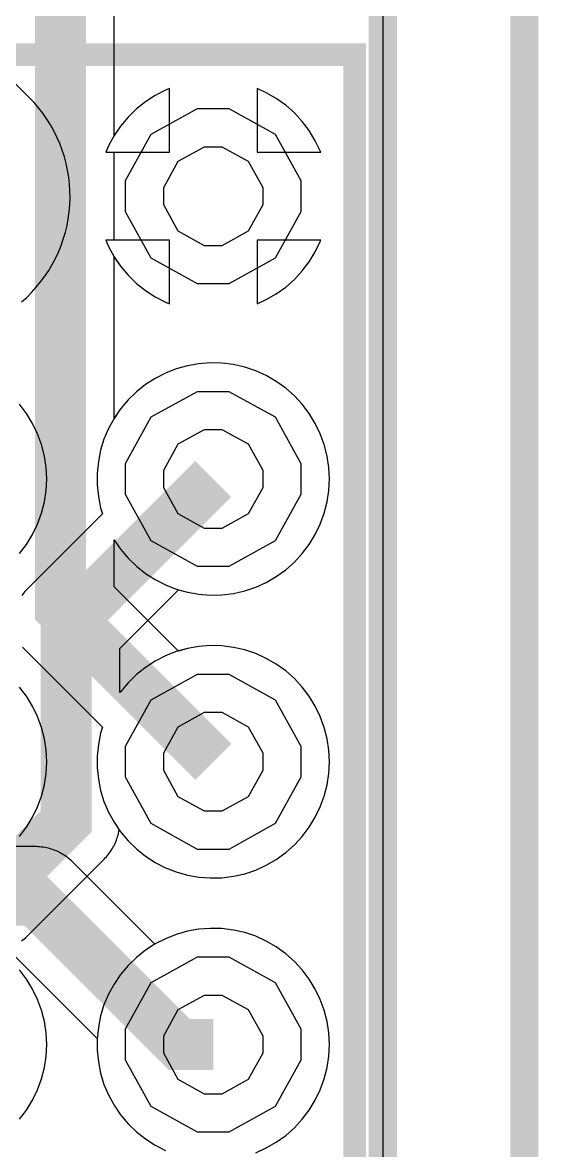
# Model space of a CAD drawing. Extents: x 0 to 5, y 0 to 2.5.
# Drawn here: x 4.2943 to 4.4844, y 0.8048 to 1.2202 of the extents above; entities that cross this region are included whole.
import ezdxf

# ---------------------------------------------------------------- set-up
doc = ezdxf.new("R2010")
doc.units = 0
doc.layers.get('0').update_dxf_attribs({"linetype": 'CONTINUOUS'})

msp = doc.modelspace()

# ---------------------------------------------------------------- linework, layer by layer
at = {"color": 5, "const_width": 0.010417}
msp.add_lwpolyline([(0.520833, 1.97917), (4.47917, 1.97917), (4.47917, 0.520833), (0.520833, 0.520833), (0.520833, 1.97917)], close=True, dxfattribs=at)
at = {"color": 1, "const_width": 0.010417}
msp.add_lwpolyline([(0.520833, 1.97917), (4.47917, 1.97917), (4.47917, 0.520833), (0.520833, 0.520833), (0.520833, 1.97917)], close=True, dxfattribs=at)
at = {"color": 6, "const_width": 0.010417}
msp.add_lwpolyline([(0.625, 1.875), (4.42708, 1.875), (4.42708, 0.574978), (0.625, 0.574978), (0.625, 1.875)], close=True, dxfattribs=at)
at = {"color": 5}
for points in [[(0.625, 0.574978), (0.625, 1.875), (4.42708, 1.875), (4.42708, 0.574978), (0.625, 0.574978)], [(4.38075, 1.17242), (4.40419, 1.17242), (4.40403, 1.17291), (4.40218, 1.1767), (4.39996, 1.18039), (4.39735, 1.18376), (4.39447, 1.1869), (4.39128, 1.18973), (4.38781, 1.19222), (4.38411, 1.19434), (4.38075, 1.19586), (4.38075, 1.17242)], [(4.38075, 1.11664), (4.38411, 1.11816), (4.38781, 1.12028), (4.39128, 1.12277), (4.39447, 1.1256), (4.39735, 1.12874), (4.39996, 1.13211), (4.40218, 1.1358), (4.40403, 1.13959), (4.40419, 1.14008), (4.38075, 1.14008), (4.38075, 1.11664)]]:
    msp.add_lwpolyline(points, close=True, dxfattribs=at)
at = {"color": 1}
for points in [[(0.625, 0.574978), (0.625, 1.875), (4.42708, 1.875), (4.42708, 0.574978), (0.625, 0.574978)], [(4.32497, 1.17242), (4.34842, 1.17242), (4.34842, 1.19586), (4.34694, 1.19526), (4.34315, 1.19331), (4.33957, 1.19103), (4.33626, 1.18837), (4.33322, 1.18538), (4.33046, 1.18207), (4.32807, 1.17855), (4.32601, 1.1748), (4.32497, 1.17242)], [(4.38075, 1.17242), (4.40419, 1.17242), (4.40403, 1.17291), (4.40218, 1.1767), (4.39996, 1.18039), (4.39735, 1.18376), (4.39447, 1.1869), (4.39128, 1.18973), (4.38781, 1.19222), (4.38411, 1.19434), (4.38075, 1.19586), (4.38075, 1.17242)], [(4.34842, 1.11664), (4.34842, 1.14008), (4.32497, 1.14008), (4.32601, 1.1377), (4.32807, 1.13395), (4.33046, 1.13043), (4.33322, 1.12712), (4.33626, 1.12413), (4.33957, 1.12147), (4.34315, 1.11919), (4.34694, 1.11724), (4.34842, 1.11664)], [(4.38075, 1.11664), (4.38411, 1.11816), (4.38781, 1.12028), (4.39128, 1.12277), (4.39447, 1.1256), (4.39735, 1.12874), (4.39996, 1.13211), (4.40218, 1.1358), (4.40403, 1.13959), (4.40419, 1.14008), (4.38075, 1.14008), (4.38075, 1.11664)]]:
    msp.add_lwpolyline(points, close=True, dxfattribs=at)
at = {"color": 5, "const_width": 0.01875}
for points in [[(4.00206, 1.73122), (4.00206, 1.77919), (4.04167, 1.81874), (4.23335, 1.81874), (4.30832, 1.74376), (4.30832, 1.00418), (4.36458, 0.947917)], [(4.36458, 0.84375), (4.35211, 0.84375), (4.29893, 0.896864), (4.23753, 0.896864), (4.20731, 0.927083), (4.20731, 1.22499), (4.27289, 1.29064), (4.27289, 1.68229), (4.21039, 1.74479)]]:
    msp.add_lwpolyline(points, dxfattribs=at)
at = {"color": 1}
for points, const_width in [([(4.23893, 1.33241), (4.21875, 1.33241), (4.21875, 1.19792), (4.26042, 1.15625)], 0.082021), ([(3.95833, 0.880425), (3.96024, 0.880425), (4.01247, 0.828125), (4.1594, 0.828125), (4.22917, 0.897894), (4.28228, 0.897894), (4.31044, 0.926053), (4.31044, 0.997939), (4.36458, 1.05208)], 0.01875)]:
    msp.add_lwpolyline(points, dxfattribs=dict(at, const_width=const_width))
at = {"color": 5}
for points in [[(4.29432, 0.990181), (4.32379, 0.960721), (4.32308, 0.958496), (4.32226, 0.954318), (4.32183, 0.950032), (4.32183, 0.945801), (4.32226, 0.941515), (4.32308, 0.937337), (4.32433, 0.933268), (4.32601, 0.929363), (4.32807, 0.925618), (4.33046, 0.922092), (4.33322, 0.918782), (4.33626, 0.915799), (4.33957, 0.91314), (4.34315, 0.910861), (4.34694, 0.908908), (4.35097, 0.907335), (4.35504, 0.906196), (4.35926, 0.905436), (4.3635, 0.905111), (4.36778, 0.905219), (4.37201, 0.905761), (4.37619, 0.906685), (4.38021, 0.90804), (4.38411, 0.909831), (4.38781, 0.911947), (4.39128, 0.914442), (4.39447, 0.917264), (4.39735, 0.92041), (4.39996, 0.923774), (4.40218, 0.927462), (4.40403, 0.931261), (4.40549, 0.935275), (4.40653, 0.939453), (4.40717, 0.943631), (4.40739, 0.947917), (4.40717, 0.952203), (4.40653, 0.956381), (4.40549, 0.960558), (4.40403, 0.964572), (4.40218, 0.968371), (4.39996, 0.97206), (4.39735, 0.975424), (4.39447, 0.978569), (4.39128, 0.981392), (4.38781, 0.983886), (4.38411, 0.986003), (4.38021, 0.987793), (4.37619, 0.98915), (4.37201, 0.990072), (4.36778, 0.990614), (4.3635, 0.990722), (4.35926, 0.990397), (4.35504, 0.989637), (4.35178, 0.988715), (4.32813, 1.01237), (4.32813, 1.02968), (4.33046, 1.02626), (4.33322, 1.02295), (4.33626, 1.01997), (4.33957, 1.01731), (4.34315, 1.01503), (4.34694, 1.01307), (4.35097, 1.0115), (4.35504, 1.01036), (4.35926, 1.0096), (4.3635, 1.00928), (4.36778, 1.00939), (4.37201, 1.00993), (4.37619, 1.01085), (4.38021, 1.01221), (4.38411, 1.014), (4.38781, 1.01611), (4.39128, 1.01861), (4.39447, 1.02143), (4.39735, 1.02458), (4.39996, 1.02794), (4.40218, 1.03163), (4.40403, 1.03543), (4.40549, 1.03944), (4.40653, 1.04362), (4.40717, 1.0478), (4.40739, 1.05208), (4.40717, 1.05637), (4.40653, 1.06055), (4.40549, 1.06473), (4.40403, 1.06874), (4.40218, 1.07254), (4.39996, 1.07623), (4.39735, 1.07959), (4.39447, 1.08274), (4.39128, 1.08556), (4.38781, 1.08805), (4.38411, 1.09017), (4.38021, 1.09196), (4.37619, 1.09332), (4.37201, 1.09424), (4.36778, 1.09478), (4.3635, 1.09489), (4.35926, 1.09456), (4.35504, 1.0938), (4.35097, 1.09267), (4.34694, 1.09109), (4.34315, 1.08914), (4.33957, 1.08686), (4.33626, 1.0842), (4.33322, 1.08122), (4.33046, 1.07791), (4.32813, 1.07449), (4.32813, 1.13384), (4.33046, 1.13043), (4.33322, 1.12712), (4.33626, 1.12413), (4.33957, 1.12147), (4.34315, 1.11919), (4.34694, 1.11724), (4.34842, 1.11664), (4.34842, 1.14008), (4.32813, 1.14008), (4.32813, 1.17242), (4.34842, 1.17242), (4.34842, 1.19586), (4.34694, 1.19526), (4.34315, 1.19331), (4.33957, 1.19103), (4.33626, 1.18837), (4.33322, 1.18538), (4.33046, 1.18207), (4.32813, 1.17866), (4.32813, 1.34152)], [(4.29318, 0.92041), (4.29579, 0.923774), (4.29801, 0.927462), (4.29986, 0.931261), (4.30132, 0.935275), (4.30236, 0.939453), (4.303, 0.943631), (4.30322, 0.947917), (4.303, 0.952203), (4.30236, 0.956381), (4.30132, 0.960558), (4.29986, 0.964572), (4.29801, 0.968371), (4.29579, 0.97206), (4.29318, 0.975424)], [(4.38021, 0.803874), (4.38411, 0.805664), (4.38781, 0.807781), (4.39128, 0.810275), (4.39447, 0.813097), (4.39735, 0.816243), (4.39996, 0.819607), (4.40218, 0.823296), (4.40403, 0.827094), (4.40549, 0.831108), (4.40653, 0.835286), (4.40717, 0.839464), (4.40739, 0.84375), (4.40717, 0.848036), (4.40653, 0.852214), (4.40549, 0.856392), (4.40403, 0.860406), (4.40218, 0.864204), (4.39996, 0.867893), (4.39735, 0.871257), (4.39447, 0.874403), (4.39128, 0.877225), (4.38781, 0.879719), (4.38411, 0.881836), (4.38021, 0.883626), (4.37619, 0.884983), (4.37201, 0.885906), (4.36778, 0.886447), (4.3635, 0.886556), (4.35926, 0.886231), (4.35504, 0.885471), (4.35097, 0.884332), (4.34694, 0.882758), (4.34315, 0.880806), (4.34304, 0.880751), (4.3125, 0.911296), (4.31164, 0.912056), (4.31114, 0.912435), (4.31071, 0.912815), (4.31022, 0.91314), (4.30968, 0.913519), (4.30919, 0.913792), (4.30871, 0.914117), (4.30707, 0.914931), (4.30599, 0.915365), (4.30539, 0.915582), (4.30485, 0.915744), (4.30425, 0.915961), (4.30371, 0.916069), (4.30311, 0.916233), (4.30192, 0.91645), (4.30132, 0.916504), (4.30072, 0.916613), (4.30013, 0.916613), (4.29953, 0.916667), (4.28961, 0.916667)], [(4.29075, 0.877061), (4.32183, 0.846029), (4.32183, 0.841635), (4.32226, 0.837349), (4.32308, 0.833171), (4.32433, 0.829101), (4.32601, 0.825196), (4.32807, 0.821451), (4.33046, 0.817925), (4.33322, 0.814615), (4.33626, 0.811632), (4.33957, 0.808974), (4.34315, 0.806694), (4.34694, 0.804742)], [(4.29318, 0.816243), (4.29579, 0.819607), (4.29801, 0.823296), (4.29986, 0.827094), (4.30132, 0.831108), (4.30236, 0.835286), (4.303, 0.839464), (4.30322, 0.84375), (4.303, 0.848036), (4.30236, 0.852214), (4.30132, 0.856392), (4.29986, 0.860406), (4.29801, 0.864204), (4.29579, 0.867893), (4.29318, 0.871257)]]:
    msp.add_lwpolyline(points, dxfattribs=at)
at = {"color": 1}
for points in [[(4.29394, 1.1173), (4.29585, 1.11898), (4.29769, 1.12082), (4.29937, 1.12272), (4.301, 1.12468), (4.30251, 1.12674), (4.30399, 1.12891), (4.30528, 1.13108), (4.30647, 1.13336), (4.30757, 1.13569), (4.30854, 1.13807), (4.30935, 1.14046), (4.31011, 1.14296), (4.31071, 1.14545), (4.31114, 1.14795), (4.31153, 1.1505), (4.31174, 1.15305), (4.31185, 1.1556), (4.31179, 1.15815), (4.31164, 1.16075), (4.31136, 1.1633), (4.31093, 1.1658), (4.31039, 1.16829), (4.30974, 1.17079), (4.30897, 1.17323), (4.30806, 1.17562), (4.30701, 1.17801), (4.30588, 1.18028), (4.30464, 1.18251), (4.30328, 1.18468), (4.30181, 1.18679), (4.30024, 1.1888), (4.29856, 1.19076), (4.29676, 1.1926), (4.27018, 1.21924)], [(4.294, 0.881999), (4.29449, 0.882324), (4.29497, 0.882704), (4.29542, 0.883083), (4.29585, 0.883518), (4.29628, 0.883897), (4.32443, 0.912056), (4.32482, 0.912489), (4.32525, 0.912924), (4.32563, 0.913357), (4.32601, 0.913846), (4.32633, 0.914333), (4.32671, 0.914822), (4.32736, 0.915799), (4.32764, 0.916342), (4.32796, 0.916829), (4.32824, 0.917372), (4.32844, 0.917914), (4.32872, 0.918457), (4.32894, 0.919), (4.3291, 0.919596), (4.32932, 0.920139), (4.32949, 0.920736), (4.32964, 0.921278), (4.32986, 0.922472), (4.32997, 0.922797), (4.33046, 0.922092), (4.33322, 0.918782), (4.33626, 0.915799), (4.33957, 0.91314), (4.34315, 0.910861), (4.34694, 0.908908), (4.35097, 0.907335), (4.35504, 0.906196), (4.35926, 0.905436), (4.3635, 0.905111), (4.36778, 0.905219), (4.37201, 0.905761), (4.37619, 0.906685), (4.38021, 0.90804), (4.38411, 0.909831), (4.38781, 0.911947), (4.39128, 0.914442), (4.39447, 0.917264), (4.39735, 0.92041), (4.39996, 0.923774), (4.40218, 0.927462), (4.40403, 0.931261), (4.40549, 0.935275), (4.40653, 0.939453), (4.40717, 0.943631), (4.40739, 0.947917), (4.40717, 0.952203), (4.40653, 0.956381), (4.40549, 0.960558), (4.40403, 0.964572), (4.40218, 0.968371), (4.39996, 0.97206), (4.39735, 0.975424), (4.39447, 0.978569), (4.39128, 0.981392), (4.38781, 0.983886), (4.38411, 0.986003), (4.38021, 0.987793), (4.37619, 0.98915), (4.37201, 0.990072), (4.36778, 0.990614), (4.3635, 0.990722), (4.35926, 0.990397), (4.35504, 0.989637), (4.35097, 0.988499), (4.34694, 0.986925), (4.34315, 0.984972), (4.33957, 0.982693), (4.33626, 0.980035), (4.33322, 0.977051), (4.33046, 0.973742), (4.33018, 0.973415), (4.33018, 0.989692), (4.35178, 1.01128), (4.35504, 1.01036), (4.35926, 1.0096), (4.3635, 1.00928), (4.36778, 1.00939), (4.37201, 1.00993), (4.37619, 1.01085), (4.38021, 1.01221), (4.38411, 1.014), (4.38781, 1.01611), (4.39128, 1.01861), (4.39447, 1.02143), (4.39735, 1.02458), (4.39996, 1.02794), (4.40218, 1.03163), (4.40403, 1.03543), (4.40549, 1.03944), (4.40653, 1.04362), (4.40717, 1.0478), (4.40739, 1.05208), (4.40717, 1.05637), (4.40653, 1.06055), (4.40549, 1.06473), (4.40403, 1.06874), (4.40218, 1.07254), (4.39996, 1.07623), (4.39735, 1.07959), (4.39447, 1.08274), (4.39128, 1.08556), (4.38781, 1.08805), (4.38411, 1.09017), (4.38021, 1.09196), (4.37619, 1.09332), (4.37201, 1.09424), (4.36778, 1.09478), (4.3635, 1.09489), (4.35926, 1.09456), (4.35504, 1.0938), (4.35097, 1.09267), (4.34694, 1.09109), (4.34315, 1.08914), (4.33957, 1.08686), (4.33626, 1.0842), (4.33322, 1.08122), (4.33046, 1.07791), (4.32807, 1.07438), (4.32601, 1.07064), (4.32433, 1.06673), (4.32308, 1.06266), (4.32226, 1.05848), (4.32183, 1.0542), (4.32183, 1.04997), (4.32226, 1.04568), (4.32308, 1.0415), (4.32379, 1.03928), (4.29601, 1.0115), (4.29563, 1.01107), (4.29519, 1.01058), (4.29482, 1.01015), (4.29449, 1.00966), (4.29411, 1.00917)], [(4.29318, 1.02458), (4.29579, 1.02794), (4.29801, 1.03163), (4.29986, 1.03543), (4.30132, 1.03944), (4.30236, 1.04362), (4.303, 1.0478), (4.30322, 1.05208), (4.303, 1.05637), (4.30236, 1.06055), (4.30132, 1.06473), (4.29986, 1.06874), (4.29801, 1.07254), (4.29579, 1.07623), (4.29318, 1.07959)], [(4.38021, 0.803874), (4.38411, 0.805664), (4.38781, 0.807781), (4.39128, 0.810275), (4.39447, 0.813097), (4.39735, 0.816243), (4.39996, 0.819607), (4.40218, 0.823296), (4.40403, 0.827094), (4.40549, 0.831108), (4.40653, 0.835286), (4.40717, 0.839464), (4.40739, 0.84375), (4.40717, 0.848036), (4.40653, 0.852214), (4.40549, 0.856392), (4.40403, 0.860406), (4.40218, 0.864204), (4.39996, 0.867893), (4.39735, 0.871257), (4.39447, 0.874403), (4.39128, 0.877225), (4.38781, 0.879719), (4.38411, 0.881836), (4.38021, 0.883626), (4.37619, 0.884983), (4.37201, 0.885906), (4.36778, 0.886447), (4.3635, 0.886556), (4.35926, 0.886231), (4.35504, 0.885471), (4.35097, 0.884332), (4.34694, 0.882758), (4.34315, 0.880806), (4.33957, 0.878526), (4.33626, 0.875868), (4.33322, 0.872885), (4.33046, 0.869575), (4.32807, 0.866049), (4.32601, 0.862304), (4.32433, 0.858399), (4.32308, 0.854329), (4.32226, 0.850151), (4.32183, 0.845865), (4.32183, 0.841635), (4.32226, 0.837349), (4.32308, 0.833171), (4.32433, 0.829101), (4.32601, 0.825196), (4.32807, 0.821451), (4.33046, 0.817925), (4.33322, 0.814615), (4.33626, 0.811632), (4.33957, 0.808974), (4.34315, 0.806694), (4.34694, 0.804742)], [(4.29318, 0.816243), (4.29579, 0.819607), (4.29801, 0.823296), (4.29986, 0.827094), (4.30132, 0.831108), (4.30236, 0.835286), (4.303, 0.839464), (4.30322, 0.84375), (4.303, 0.848036), (4.30236, 0.852214), (4.30132, 0.856392), (4.29986, 0.860406), (4.29801, 0.864204), (4.29579, 0.867893), (4.29318, 0.871257)]]:
    msp.add_lwpolyline(points, dxfattribs=at)
at = {"color": 2, "const_width": 0.008333}
msp.add_lwpolyline([(4.20833, 1.20833), (4.41667, 1.20833), (4.41667, 0.583333), (4.20833, 0.583333), (4.20833, 1.20833)], close=True, dxfattribs=at)
at = {"color": 254}
for points in [[(4.39686, 1.15625), (4.39686, 1.15055), (4.38737, 1.13346), (4.37028, 1.12397), (4.36458, 1.12397), (4.35883, 1.12397), (4.34174, 1.13346), (4.33231, 1.15055), (4.33231, 1.15625), (4.33231, 1.162), (4.34174, 1.17909), (4.35883, 1.18853), (4.36458, 1.18853), (4.37028, 1.18853), (4.38737, 1.17909), (4.39686, 1.162), (4.39686, 1.15625)], [(4.39686, 1.05208), (4.39686, 1.04639), (4.38737, 1.0293), (4.37028, 1.0198), (4.36458, 1.0198), (4.35883, 1.0198), (4.34174, 1.0293), (4.33231, 1.04639), (4.33231, 1.05208), (4.33231, 1.05783), (4.34174, 1.07492), (4.35883, 1.08436), (4.36458, 1.08436), (4.37028, 1.08436), (4.38737, 1.07492), (4.39686, 1.05783), (4.39686, 1.05208)], [(4.39686, 0.947917), (4.39686, 0.942219), (4.38737, 0.925131), (4.37028, 0.915636), (4.36458, 0.915636), (4.35883, 0.915636), (4.34174, 0.925131), (4.33231, 0.942219), (4.33231, 0.947917), (4.33231, 0.953668), (4.34174, 0.970757), (4.35883, 0.980197), (4.36458, 0.980197), (4.37028, 0.980197), (4.38737, 0.970757), (4.39686, 0.953668), (4.39686, 0.947917)], [(4.39686, 0.84375), (4.39686, 0.838053), (4.38737, 0.820964), (4.37028, 0.811469), (4.36458, 0.811469), (4.35883, 0.811469), (4.34174, 0.820964), (4.33231, 0.838053), (4.33231, 0.84375), (4.33231, 0.849501), (4.34174, 0.86659), (4.35883, 0.876031), (4.36458, 0.876031), (4.37028, 0.876031), (4.38737, 0.86659), (4.39686, 0.849501), (4.39686, 0.84375)]]:
    msp.add_lwpolyline(points, close=True, dxfattribs=at)
at = {"color": 250}
for points in [[(4.38282, 1.15625), (4.38282, 1.15305), (4.37744, 1.14339), (4.36778, 1.13802), (4.36458, 1.13802), (4.36133, 1.13802), (4.35167, 1.14339), (4.34636, 1.15305), (4.34636, 1.15625), (4.34636, 1.15951), (4.35167, 1.16916), (4.36133, 1.17448), (4.36458, 1.17448), (4.36778, 1.17448), (4.37744, 1.16916), (4.38282, 1.15951), (4.38282, 1.15625)], [(4.38282, 1.05208), (4.38282, 1.04888), (4.37744, 1.03923), (4.36778, 1.03385), (4.36458, 1.03385), (4.36133, 1.03385), (4.35167, 1.03923), (4.34636, 1.04888), (4.34636, 1.05208), (4.34636, 1.05534), (4.35167, 1.065), (4.36133, 1.07031), (4.36458, 1.07031), (4.36778, 1.07031), (4.37744, 1.065), (4.38282, 1.05534), (4.38282, 1.05208)], [(4.38282, 0.947917), (4.38282, 0.944715), (4.37744, 0.935058), (4.36778, 0.929688), (4.36458, 0.929688), (4.36133, 0.929688), (4.35167, 0.935058), (4.34636, 0.944715), (4.34636, 0.947917), (4.34636, 0.951172), (4.35167, 0.960829), (4.36133, 0.966146), (4.36458, 0.966146), (4.36778, 0.966146), (4.37744, 0.960829), (4.38282, 0.951172), (4.38282, 0.947917)], [(4.38282, 0.84375), (4.38282, 0.840549), (4.37744, 0.830892), (4.36778, 0.825521), (4.36458, 0.825521), (4.36133, 0.825521), (4.35167, 0.830892), (4.34636, 0.840549), (4.34636, 0.84375), (4.34636, 0.847006), (4.35167, 0.856662), (4.36133, 0.861979), (4.36458, 0.861979), (4.36778, 0.861979), (4.37744, 0.856662), (4.38282, 0.847006), (4.38282, 0.84375)]]:
    msp.add_lwpolyline(points, close=True, dxfattribs=at)

doc.saveas('drawing.dxf')
